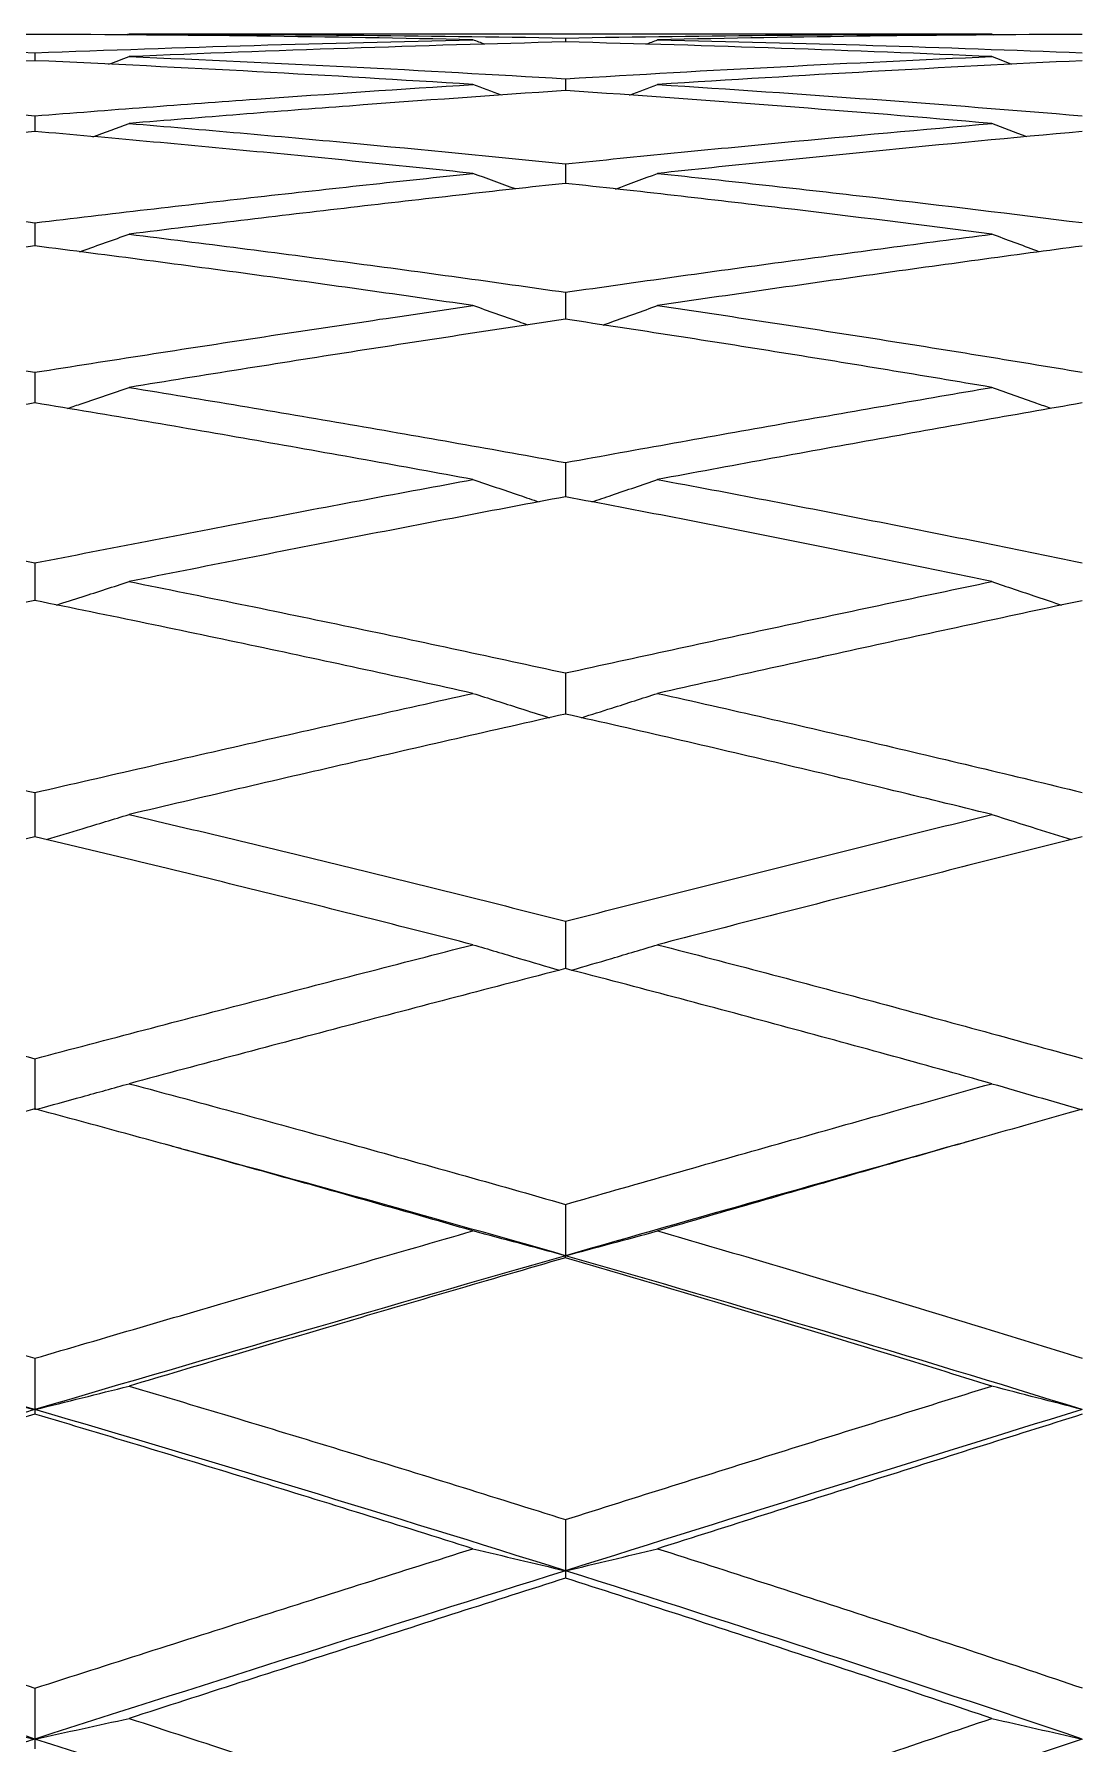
# Model space of a CAD drawing. Extents: x 6453 to 7582, y 0 to 827.
# Drawn here: x 6893.69 to 6898.16, y 672.47 to 679.8 of the extents above; entities that cross this region are included whole.
import ezdxf

# ---------------------------------------------------------------- set-up
doc = ezdxf.new("R2010")
doc.units = 0
doc.header["$LTSCALE"] = 30
doc.header["$MEASUREMENT"] = 0
doc.layers.add('1', color=7, linetype='CONTINUOUS')

msp = doc.modelspace()

# ---------------------------------------------------------------- linework, layer by layer
at = {"layer": '1', "color": 7, "linetype": 'Continuous', "lineweight": 18}
msp.add_line((6897.7934, 679.7955), (6894.099, 679.7955), dxfattribs=at)
for points, degree in [([(6893.6958, 679.7948), (6893.3756, 679.7936), (6892.7363, 679.7885), (6892.0991, 679.778), (6891.7811, 679.7715)], 3), ([(6891.7811, 679.7715), (6892.1081, 679.7648), (6892.7542, 679.7488), (6893.3846, 679.7275), (6893.6958, 679.7157)], 3), ([(6895.5718, 679.7715), (6895.2672, 679.778), (6894.6499, 679.7885), (6894.0165, 679.7936), (6893.6958, 679.7948)], 3), ([(6893.6958, 679.7157), (6894.0086, 679.7276), (6894.6341, 679.7489), (6895.2593, 679.7649), (6895.5718, 679.7715)], 3), ([(6894.099, 679.7955), (6894.0957, 679.7943), (6894.0924, 679.793), (6894.0891, 679.7918)], 3), ([(6894.099, 679.7955), (6894.4186, 679.7955), (6895.0496, 679.7927), (6895.6644, 679.7846), (6895.9678, 679.7792)], 3), ([(6895.9678, 679.7623), (6895.6568, 679.7545), (6895.0344, 679.7362), (6894.4109, 679.7127), (6894.099, 679.6996)], 3), ([(6895.6231, 679.752), (6895.606, 679.7585), (6895.5889, 679.765), (6895.5718, 679.7715)], 3), ([(6895.9678, 679.7792), (6896.2726, 679.7846), (6896.8818, 679.7927), (6897.4897, 679.7955), (6897.7934, 679.7955)], 3), ([(6895.9678, 679.7792), (6895.9678, 679.7736), (6895.9678, 679.768), (6895.9678, 679.7623)], 3), ([(6897.7934, 679.6996), (6897.4975, 679.7126), (6896.8973, 679.7361), (6896.2804, 679.7545), (6895.9678, 679.7623)], 3), ([(6896.3121, 679.7522), (6896.3289, 679.7586), (6896.3456, 679.7651), (6896.3624, 679.7715)], 3), ([(6898.1799, 679.7948), (6897.878, 679.7936), (6897.2732, 679.7885), (6896.6663, 679.778), (6896.3624, 679.7715)], 3), ([(6896.3624, 679.7715), (6896.6737, 679.7648), (6897.2879, 679.7488), (6897.8854, 679.7276), (6898.1799, 679.7158)], 3), ([(6897.8039, 679.7914), (6897.8004, 679.7928), (6897.7969, 679.7941), (6897.7934, 679.7955)], 3), ([(6893.6958, 679.6821), (6893.375, 679.6676), (6892.7351, 679.636), (6892.0985, 679.5995), (6891.7811, 679.5801)], 3), ([(6893.6958, 679.7157), (6893.6958, 679.7045), (6893.6958, 679.6933), (6893.6958, 679.6821)], 3), ([(6895.5718, 679.5801), (6895.2673, 679.5994), (6894.6501, 679.6359), (6894.0166, 679.6676), (6893.6958, 679.6821)], 3), ([(6894.0103, 679.6665), (6894.0399, 679.6775), (6894.0695, 679.6886), (6894.099, 679.6996)], 3), ([(6894.099, 679.6996), (6894.4185, 679.6863), (6895.0495, 679.657), (6895.6644, 679.6228), (6895.9678, 679.6046)], 3), ([(6895.9678, 679.6046), (6896.2772, 679.6232), (6896.8909, 679.6577), (6897.4942, 679.6866), (6897.7934, 679.6996)], 3), ([(6898.1799, 679.6819), (6897.8831, 679.6678), (6897.2833, 679.6366), (6896.6714, 679.5999), (6896.3624, 679.5801)], 3), ([(6897.8796, 679.6661), (6897.8508, 679.6773), (6897.8221, 679.6885), (6897.7934, 679.6996)], 3), ([(6895.9678, 679.6046), (6895.9678, 679.5877), (6895.9678, 679.5709), (6895.9678, 679.5541)], 3), ([(6891.7811, 679.5801), (6892.1081, 679.5601), (6892.7542, 679.5176), (6893.3845, 679.4705), (6893.6958, 679.4458)], 3), ([(6893.6958, 679.4458), (6894.0153, 679.4712), (6894.6475, 679.5188), (6895.266, 679.5606), (6895.5718, 679.5801)], 3), ([(6895.9678, 679.5541), (6895.6626, 679.5334), (6895.046, 679.4894), (6894.4167, 679.4395), (6894.099, 679.4131)], 3), ([(6895.6934, 679.5343), (6895.6528, 679.5495), (6895.6123, 679.5648), (6895.5718, 679.5801)], 3), ([(6897.7934, 679.4131), (6897.4975, 679.4388), (6896.8974, 679.4881), (6896.2805, 679.5329), (6895.9678, 679.5541)], 3), ([(6896.2416, 679.5343), (6896.282, 679.5495), (6896.3222, 679.5648), (6896.3624, 679.5801)], 3), ([(6896.3624, 679.5801), (6896.6737, 679.5601), (6897.2879, 679.5177), (6897.8854, 679.4707), (6898.1799, 679.4461)], 3), ([(6893.6958, 679.3789), (6893.3862, 679.3522), (6892.7574, 679.2956), (6892.1097, 679.2325), (6891.7811, 679.1992)], 3), ([(6893.6958, 679.4458), (6893.6958, 679.4235), (6893.6958, 679.4012), (6893.6958, 679.3789)], 3), ([(6895.5718, 679.1992), (6895.2673, 679.2313), (6894.6501, 679.2934), (6894.0166, 679.3512), (6893.6958, 679.3789)], 3), ([(6893.9443, 679.3564), (6893.996, 679.3752), (6894.0476, 679.3941), (6894.099, 679.4131)], 3), ([(6894.099, 679.4131), (6894.4185, 679.3865), (6895.0495, 679.3311), (6895.6643, 679.2712), (6895.9678, 679.2403)], 3), ([(6895.9678, 679.2403), (6896.2805, 679.2722), (6896.8975, 679.3329), (6897.4976, 679.3874), (6897.7934, 679.4131)], 3), ([(6898.1799, 679.3786), (6897.8854, 679.3518), (6897.288, 679.2951), (6896.6737, 679.2323), (6896.3624, 679.1992)], 3), ([(6897.9429, 679.356), (6897.893, 679.375), (6897.8431, 679.394), (6897.7934, 679.4131)], 3), ([(6895.9678, 679.2403), (6895.9678, 679.2124), (6895.9678, 679.1846), (6895.9678, 679.1567)], 3), ([(6891.7811, 679.1992), (6892.1081, 679.1661), (6892.7541, 679.0977), (6893.3845, 679.0252), (6893.6958, 678.988)], 3), ([(6893.6958, 678.988), (6894.0192, 679.0267), (6894.6552, 679.1005), (6895.2699, 679.1674), (6895.5718, 679.1992)], 3), ([(6895.9678, 679.1567), (6895.6665, 679.1238), (6895.0538, 679.0547), (6894.4207, 678.9787), (6894.099, 678.939)], 3), ([(6895.7531, 679.1325), (6895.6925, 679.1547), (6895.6321, 679.1769), (6895.5718, 679.1992)], 3), ([(6897.7934, 678.939), (6897.4975, 678.9772), (6896.8974, 679.0519), (6896.2805, 679.1225), (6895.9678, 679.1567)], 3), ([(6896.1816, 679.1324), (6896.242, 679.1546), (6896.3023, 679.1769), (6896.3624, 679.1992)], 3), ([(6896.3624, 679.1992), (6896.6737, 679.1662), (6897.2878, 679.0979), (6897.8853, 679.0255), (6898.1799, 678.9884)], 3), ([(6894.099, 678.939), (6894.4185, 678.8995), (6895.0495, 678.8185), (6895.6643, 678.7337), (6895.9678, 678.6903)], 3), ([(6895.9678, 678.6903), (6896.2803, 678.735), (6896.8971, 678.8211), (6897.4974, 678.9007), (6897.7934, 678.939)], 3), ([(6893.6958, 678.8886), (6893.3856, 678.8493), (6892.7563, 678.7676), (6892.1091, 678.6791), (6891.7811, 678.6332)], 3), ([(6895.5718, 678.6332), (6895.2673, 678.6776), (6894.65, 678.7646), (6894.0166, 678.8479), (6893.6958, 678.8886)], 3), ([(6898.1799, 678.8882), (6897.8851, 678.8488), (6897.2874, 678.767), (6896.6734, 678.6789), (6896.3624, 678.6332)], 3), ([(6891.7811, 678.6332), (6892.1081, 678.5873), (6892.7542, 678.4938), (6893.3845, 678.3967), (6893.6958, 678.3473)], 3), ([(6893.6958, 678.3473), (6894.0184, 678.3985), (6894.6537, 678.4973), (6895.2691, 678.589), (6895.5718, 678.6332)], 3), ([(6895.9678, 678.5746), (6895.667, 678.5296), (6895.0549, 678.4359), (6894.4212, 678.335), (6894.099, 678.2826)], 3), ([(6897.7934, 678.2826), (6897.4975, 678.3329), (6896.8974, 678.432), (6896.2805, 678.5277), (6895.9678, 678.5746)], 3), ([(6896.3624, 678.6332), (6896.6737, 678.5874), (6897.2879, 678.494), (6897.8854, 678.3971), (6898.1799, 678.3478)], 3), ([(6894.099, 678.2826), (6894.4185, 678.2306), (6895.0495, 678.1249), (6895.6644, 678.016), (6895.9678, 677.9608)], 3), ([(6895.9678, 677.9608), (6896.2804, 678.0177), (6896.8972, 678.1283), (6897.4974, 678.2322), (6897.7934, 678.2826)], 3), ([(6893.6958, 678.2164), (6893.3858, 678.1652), (6892.7568, 678.0593), (6892.1094, 677.9464), (6891.7811, 677.8881)], 3), ([(6895.5718, 677.8881), (6895.2673, 677.9444), (6894.6501, 678.0555), (6894.0166, 678.1634), (6893.6958, 678.2164)], 3), ([(6898.1799, 678.2159), (6897.8852, 678.1645), (6897.2876, 678.0586), (6896.6735, 677.9461), (6896.3624, 677.8881)], 3), ([(6891.7811, 677.8881), (6892.1081, 677.8301), (6892.7542, 677.7124), (6893.3846, 677.5917), (6893.6958, 677.5308)], 3), ([(6893.6958, 677.5308), (6894.0184, 677.594), (6894.6536, 677.7168), (6895.269, 677.8322), (6895.5718, 677.8881)], 3), ([(6896.3624, 677.8881), (6896.6737, 677.8302), (6897.2879, 677.7126), (6897.8854, 677.5922), (6898.1799, 677.5314)], 3), ([(6895.9678, 677.8142), (6895.6657, 677.7572), (6895.0521, 677.6397), (6894.4198, 677.5151), (6894.099, 677.451)], 3), ([(6897.7934, 677.451), (6897.4975, 677.5128), (6896.8974, 677.6354), (6896.2805, 677.7551), (6895.9678, 677.8142)], 3), ([(6894.099, 677.451), (6894.4186, 677.3871), (6895.0496, 677.2579), (6895.6644, 677.126), (6895.9678, 677.0596)], 3), ([(6895.9678, 677.0596), (6896.2725, 677.1265), (6896.8816, 677.2586), (6897.4896, 677.3874), (6897.7934, 677.451)], 3), ([(6893.6958, 677.3699), (6893.3848, 677.307), (6892.7546, 677.1778), (6892.1083, 677.0419), (6891.7811, 676.9722)], 3), ([(6895.5718, 676.9722), (6895.2673, 677.0397), (6894.6501, 677.1736), (6894.0166, 677.3049), (6893.6958, 677.3699)], 3), ([(6898.1799, 677.3692), (6897.8778, 677.3048), (6897.2726, 677.1741), (6896.666, 677.0401), (6896.3624, 676.9722)], 3), ([(6891.7811, 676.9722), (6892.108, 676.9026), (6892.754, 676.7621), (6893.3845, 676.6192), (6893.6958, 676.5473)], 3), ([(6893.6958, 676.5473), (6894.0088, 676.6197), (6894.6346, 676.763), (6895.2595, 676.903), (6895.5718, 676.9722)], 3), ([(6896.3624, 676.9722), (6896.6737, 676.9027), (6897.288, 676.7624), (6897.8854, 676.6198), (6898.1799, 676.548)], 3), ([(6895.9678, 676.8837), (6895.6566, 676.8135), (6895.0339, 676.6716), (6894.4107, 676.5266), (6894.099, 676.4533)], 3), ([(6897.7934, 676.4533), (6897.4975, 676.5261), (6896.8974, 676.6707), (6896.2804, 676.8131), (6895.9678, 676.8837)], 3), ([(6894.099, 676.4533), (6894.4185, 676.3782), (6895.0494, 676.2269), (6895.6643, 676.0737), (6895.9678, 675.9966)], 3), ([(6895.9678, 675.9966), (6896.2725, 676.0741), (6896.8815, 676.2278), (6897.4896, 676.3786), (6897.7934, 676.4533)], 3), ([(6893.6958, 676.3581), (6893.3763, 676.2824), (6892.7376, 676.1296), (6892.0998, 675.974), (6891.7811, 675.8956)], 3), ([(6895.5718, 675.8956), (6895.2673, 675.9735), (6894.6501, 676.1287), (6894.0166, 676.282), (6893.6958, 676.3581)], 3), ([(6898.1799, 676.3574), (6897.8758, 676.2814), (6897.2688, 676.1283), (6896.6641, 675.9734), (6896.3624, 675.8956)], 3), ([(6891.7811, 675.8956), (6892.1081, 675.8151), (6892.7541, 675.6532), (6893.3845, 675.4897), (6893.6958, 675.4076)], 3), ([(6893.6958, 675.4076), (6894.0087, 675.4903), (6894.6343, 675.6542), (6895.2594, 675.8156), (6895.5718, 675.8956)], 3), ([(6896.3624, 675.8956), (6896.6737, 675.8152), (6897.2878, 675.6536), (6897.8853, 675.4904), (6898.1799, 675.4085)], 3), ([(6895.9678, 675.7934), (6895.6549, 675.7121), (6895.0305, 675.5486), (6894.409, 675.3835), (6894.099, 675.3005)], 3), ([(6897.7934, 675.3005), (6897.4975, 675.3834), (6896.8974, 675.5484), (6896.2804, 675.712), (6895.9678, 675.7934)], 3), ([(6893.6958, 675.4076), (6893.6958, 675.3712), (6893.6958, 675.2984), (6893.6958, 675.2255), (6893.6958, 675.1891)], 3), ([(6894.099, 675.3005), (6894.4185, 675.2151), (6895.0494, 675.0433), (6895.6643, 674.8703), (6895.9678, 674.7835)], 3), ([(6895.9678, 674.7835), (6896.2528, 674.8651), (6896.8421, 675.0331), (6897.4699, 675.21), (6897.7934, 675.3005)], 3), ([(6897.7934, 675.3005), (6897.8575, 675.2819), (6897.986, 675.2447), (6898.1152, 675.2076), (6898.18, 675.189)], 3), ([(6893.6958, 675.1923), (6893.3749, 675.106), (6892.7349, 674.9325), (6892.0985, 674.7576), (6891.7811, 674.6699)], 3), ([(6895.5718, 674.6699), (6895.2674, 674.7575), (6894.6503, 674.9322), (6894.0167, 675.1059), (6893.6958, 675.1923)], 3), ([(6898.1799, 675.1915), (6897.8573, 675.0999), (6897.2315, 674.9212), (6896.6455, 674.752), (6896.3624, 674.6699)], 3), ([(6897.7332, 675.0643), (6897.6398, 675.0379)], 1), ([(6894.3506, 675.014), (6894.2548, 675.0402)], 1), ([(6895.9678, 674.5638), (6895.4334, 674.7168), (6894.894, 674.867), (6894.3499, 675.0142)], 3), ([(6897.6403, 675.0381), (6897.0887, 674.8832), (6896.5311, 674.7251), (6895.9678, 674.5638)], 3), ([(6895.9678, 674.7835), (6895.9678, 674.7469), (6895.9678, 674.6737), (6895.9678, 674.6004), (6895.9678, 674.5638)], 3), ([(6891.7811, 674.6699), (6892.0995, 674.5818), (6892.737, 674.4029), (6893.3759, 674.2182), (6893.6958, 674.1244)], 3), ([(6893.6958, 674.1244), (6893.9923, 674.2115), (6894.6015, 674.3896), (6895.243, 674.5753), (6895.5718, 674.6699)], 3), ([(6895.9678, 674.5638), (6895.9014, 674.5814), (6895.7691, 674.6167), (6895.6375, 674.6521), (6895.5718, 674.6699)], 3), ([(6895.9678, 674.5638), (6896.034, 674.5814), (6896.166, 674.6166), (6896.2971, 674.6521), (6896.3624, 674.6699)], 3), ([(6896.3624, 674.6699), (6896.6736, 674.5796), (6897.2877, 674.3985), (6897.8853, 674.2165), (6898.1799, 674.1253)], 3), ([(6895.9678, 674.5638), (6895.2201, 674.3497), (6894.4624, 674.13), (6893.6958, 673.9049)], 3), ([(6895.9678, 674.5552), (6895.6354, 674.4584), (6894.9915, 674.2697), (6894.3895, 674.0916), (6894.099, 674.0053)], 3), ([(6898.18, 673.9049), (6897.4532, 674.1299), (6896.7155, 674.3497), (6895.9678, 674.5638)], 3), ([(6895.9678, 674.5552), (6895.9678, 674.5567), (6895.9678, 674.5596), (6895.9678, 674.5624), (6895.9678, 674.5638)], 3), ([(6897.7934, 674.0053), (6897.4976, 674.0972), (6896.8977, 674.2809), (6896.2806, 674.4639), (6895.9678, 674.5552)], 3), ([(6893.6958, 674.1244), (6893.6958, 674.0878), (6893.6958, 674.0146), (6893.6958, 673.9415), (6893.6958, 673.9049)], 3), ([(6893.2914, 674.0053), (6893.3584, 673.9885), (6893.4929, 673.955), (6893.628, 673.9216), (6893.6958, 673.9049)], 3), ([(6893.6958, 673.9049), (6893.7635, 673.9216), (6893.8983, 673.9549), (6894.0322, 673.9885), (6894.099, 674.0053)], 3), ([(6894.099, 674.0053), (6894.4097, 673.913), (6895.032, 673.7254), (6895.6556, 673.5319), (6895.9678, 673.4336)], 3), ([(6895.9678, 673.4336), (6896.273, 673.5299), (6896.8825, 673.7214), (6897.4901, 673.911), (6897.7934, 674.0053)], 3), ([(6898.18, 673.9049), (6898.1152, 673.9216), (6897.986, 673.955), (6897.8575, 673.9885), (6897.7934, 674.0053)], 3), ([(6893.6958, 673.8852), (6893.3846, 673.7924), (6892.7543, 673.6035), (6892.1082, 673.408), (6891.7811, 673.3086)], 3), ([(6895.9678, 673.2142), (6895.2201, 673.4495), (6894.4624, 673.6799), (6893.6958, 673.9049)], 3), ([(6893.6958, 673.9049), (6893.6958, 673.9017), (6893.6958, 673.8952), (6893.6958, 673.8886), (6893.6958, 673.8852)], 3), ([(6895.5718, 673.3086), (6895.2584, 673.4077), (6894.6323, 673.6029), (6894.0077, 673.7921), (6893.6958, 673.8852)], 3), ([(6898.18, 673.9049), (6897.4532, 673.6799), (6896.7155, 673.4495), (6895.9678, 673.2142)], 3), ([(6898.1799, 673.8843), (6897.8792, 673.7897), (6897.2755, 673.5991), (6896.6675, 673.4059), (6896.3624, 673.3086)], 3), ([(6895.9678, 673.4336), (6895.9678, 673.3971), (6895.9678, 673.3239), (6895.9678, 673.2508), (6895.9678, 673.2142)], 3), ([(6891.7811, 673.3086), (6892.108, 673.2093), (6892.754, 673.0103), (6893.3844, 672.8111), (6893.6958, 672.7115)], 3), ([(6893.6958, 672.7115), (6894.0155, 672.8139), (6894.648, 673.0158), (6895.2662, 673.212), (6895.5718, 673.3086)], 3), ([(6895.5718, 673.3086), (6895.6375, 673.2928), (6895.7691, 673.2613), (6895.9014, 673.2299), (6895.9678, 673.2142)], 3), ([(6895.9678, 673.2142), (6896.034, 673.2298), (6896.166, 673.2612), (6896.2971, 673.2928), (6896.3624, 673.3086)], 3), ([(6896.3624, 673.3086), (6896.6656, 673.212), (6897.2717, 673.016), (6897.8773, 672.8146), (6898.1799, 672.7125)], 3), ([(6895.9678, 673.2142), (6895.2201, 672.9789), (6894.4624, 672.7386), (6893.6958, 672.4936)], 3), ([(6895.9678, 673.1827), (6895.663, 673.0853), (6895.0468, 672.8877), (6894.4172, 672.6847), (6894.099, 672.5818)], 3), ([(6898.18, 672.4936), (6897.4532, 672.7385), (6896.7155, 672.9789), (6895.9678, 673.2142)], 3), ([(6895.9678, 673.2142), (6895.9678, 673.209), (6895.9678, 673.1985), (6895.9678, 673.188), (6895.9678, 673.1827)], 3), ([(6897.7934, 672.5818), (6897.4892, 672.6847), (6896.8808, 672.8877), (6896.2721, 673.0852), (6895.9678, 673.1827)], 3), ([(6893.6958, 672.7115), (6893.6958, 672.6751), (6893.6958, 672.6025), (6893.6958, 672.5299), (6893.6958, 672.4936)], 3), ([(6893.2914, 672.5818), (6893.3584, 672.567), (6893.4929, 672.5375), (6893.628, 672.5082), (6893.6958, 672.4936)], 3), ([(6893.6958, 672.4936), (6893.7635, 672.5082), (6893.8983, 672.5375), (6894.0322, 672.567), (6894.099, 672.5818)], 3), ([(6894.099, 672.5818), (6894.4186, 672.4784), (6895.0496, 672.2716), (6895.6644, 672.0649), (6895.9678, 671.9617)], 3), ([(6895.9678, 671.9617), (6896.2726, 672.0656), (6896.8817, 672.2728), (6897.4897, 672.479), (6897.7934, 672.5818)], 3), ([(6897.7934, 672.5818), (6897.8575, 672.567), (6897.986, 672.5375), (6898.1152, 672.5082), (6898.18, 672.4936)], 3), ([(6895.9678, 671.745), (6895.2201, 671.9989), (6894.4624, 672.2486), (6893.6958, 672.4936)], 3), ([(6893.6958, 672.4936), (6893.6958, 672.4866), (6893.6958, 672.4725), (6893.6958, 672.4583), (6893.6958, 672.4512)], 3), ([(6898.18, 672.4936), (6897.4532, 672.2486), (6896.7155, 671.9989), (6895.9678, 671.745)], 3)]:
    msp.add_open_spline(points, degree=degree, dxfattribs=at)
for points, knots in [([(6893.6958, 678.988), (6893.6958, 678.9561), (6893.6958, 678.9229), (6893.6958, 678.8898), (6893.6958, 678.8886)], [0, 0, 0, 0, 0.963567, 1, 1, 1, 1]), ([(6893.8869, 678.8635), (6893.8906, 678.8648), (6893.9616, 678.8899), (6894.0322, 678.9151), (6894.099, 678.939)], [0, 0, 0, 0, 0.052387, 1, 1, 1, 1]), ([(6897.9977, 678.8633), (6897.9938, 678.8647), (6897.9256, 678.8899), (6897.8575, 678.9151), (6897.7934, 678.939)], [0, 0, 0, 0, 0.056272, 1, 1, 1, 1]), ([(6895.9678, 678.6903), (6895.9678, 678.6575), (6895.9678, 678.6189), (6895.9678, 678.5803), (6895.9678, 678.5746)], [0, 0, 0, 0, 0.851854, 1, 1, 1, 1]), ([(6895.8063, 678.5499), (6895.794, 678.5543), (6895.7156, 678.582), (6895.6375, 678.6097), (6895.5718, 678.6332)], [0, 0, 0, 0, 0.157585, 1, 1, 1, 1]), ([(6896.1285, 678.5497), (6896.1409, 678.5541), (6896.2191, 678.5818), (6896.2971, 678.6097), (6896.3624, 678.6332)], [0, 0, 0, 0, 0.158825, 1, 1, 1, 1]), ([(6893.6958, 678.3473), (6893.6958, 678.3137), (6893.6958, 678.2701), (6893.6958, 678.2264), (6893.6958, 678.2164)], [0, 0, 0, 0, 0.770844, 1, 1, 1, 1]), ([(6893.8356, 678.1926), (6893.8564, 678.1997), (6893.9445, 678.2296), (6894.0322, 678.2596), (6894.099, 678.2826)], [0, 0, 0, 0, 0.236514, 1, 1, 1, 1]), ([(6898.0471, 678.1923), (6898.0268, 678.1995), (6897.942, 678.2295), (6897.8575, 678.2596), (6897.7934, 678.2826)], [0, 0, 0, 0, 0.239453, 1, 1, 1, 1]), ([(6895.9678, 677.9608), (6895.9678, 677.9264), (6895.9678, 677.8775), (6895.9678, 677.8286), (6895.9678, 677.8142)], [0, 0, 0, 0, 0.703514, 1, 1, 1, 1]), ([(6895.5718, 677.8881), (6895.6375, 677.8658), (6895.7316, 677.8338), (6895.8261, 677.802), (6895.8546, 677.7924)], [0, 0, 0, 0, 0.699057, 1, 1, 1, 1]), ([(6896.0804, 677.7923), (6896.1089, 677.8019), (6896.2032, 677.8337), (6896.2971, 677.8657), (6896.3624, 677.8881)], [0, 0, 0, 0, 0.301538, 1, 1, 1, 1]), ([(6893.6958, 677.5308), (6893.6958, 677.4958), (6893.6958, 677.4422), (6893.6958, 677.3886), (6893.6958, 677.3699)], [0, 0, 0, 0, 0.651703, 1, 1, 1, 1]), ([(6893.7885, 677.3506), (6893.8251, 677.3623), (6893.9289, 677.3957), (6894.0322, 677.4292), (6894.099, 677.451)], [0, 0, 0, 0, 0.351741, 1, 1, 1, 1]), ([(6897.7934, 677.451), (6897.8575, 677.4292), (6897.957, 677.3956), (6898.0569, 677.3621), (6898.0924, 677.3503)], [0, 0, 0, 0, 0.645695, 1, 1, 1, 1]), ([(6895.9678, 677.0596), (6895.9678, 677.0241), (6895.9678, 676.9654), (6895.9678, 676.9068), (6895.9678, 676.8837)], [0, 0, 0, 0, 0.605864, 1, 1, 1, 1]), ([(6895.5718, 676.9722), (6895.6375, 676.9512), (6895.7464, 676.9164), (6895.8559, 676.8817), (6895.8993, 676.868)], [0, 0, 0, 0, 0.604001, 1, 1, 1, 1]), ([(6896.0359, 676.8679), (6896.0793, 676.8816), (6896.1885, 676.9163), (6896.2971, 676.9511), (6896.3624, 676.9722)], [0, 0, 0, 0, 0.396374, 1, 1, 1, 1]), ([(6893.6958, 676.5473), (6893.6958, 676.5114), (6893.6958, 676.4484), (6893.6958, 676.3853), (6893.6958, 676.3581)], [0, 0, 0, 0, 0.569233, 1, 1, 1, 1]), ([(6893.7443, 676.3464), (6893.7957, 676.3617), (6893.9143, 676.3972), (6894.0322, 676.433), (6894.099, 676.4533)], [0, 0, 0, 0, 0.43212, 1, 1, 1, 1]), ([(6897.7934, 676.4533), (6897.8575, 676.433), (6897.9711, 676.3972), (6898.0852, 676.3615), (6898.1348, 676.346)], [0, 0, 0, 0, 0.565721, 1, 1, 1, 1]), ([(6895.9678, 675.9966), (6895.9678, 675.9603), (6895.9678, 675.8926), (6895.9678, 675.8248), (6895.9678, 675.7934)], [0, 0, 0, 0, 0.535405, 1, 1, 1, 1]), ([(6895.5718, 675.8956), (6895.6375, 675.8761), (6895.7605, 675.8397), (6895.8842, 675.8034), (6895.9418, 675.7865)], [0, 0, 0, 0, 0.534912, 1, 1, 1, 1]), ([(6895.9936, 675.7865), (6896.0511, 675.8033), (6896.1745, 675.8396), (6896.2971, 675.876), (6896.3624, 675.8956)], [0, 0, 0, 0, 0.46525, 1, 1, 1, 1]), ([(6893.7018, 675.1907), (6893.7674, 675.2086), (6893.9003, 675.2451), (6894.0322, 675.2819), (6894.099, 675.3005)], [0, 0, 0, 0, 0.49253, 1, 1, 1, 1]), ([(6893.6958, 673.9049), (6893.6113, 673.9297), (6892.8437, 674.1542), (6892.0672, 674.3733), (6891.3702, 674.5638)], [0, 0, 0, 0, 0.110293, 1, 1, 1, 1]), ([(6893.6958, 673.9049), (6893.6113, 673.8801), (6892.8437, 673.6545), (6892.0672, 673.4236), (6891.3702, 673.2142)], [0, 0, 0, 0, 0.110293, 1, 1, 1, 1]), ([(6893.6958, 672.4936), (6893.6113, 672.5206), (6892.8437, 672.7651), (6892.0672, 673.0048), (6891.3702, 673.2142)], [0, 0, 0, 0, 0.110293, 1, 1, 1, 1]), ([(6893.6958, 672.4936), (6893.6113, 672.4666), (6892.8437, 672.2211), (6892.0672, 671.9709), (6891.3702, 671.745)], [0, 0, 0, 0, 0.110293, 1, 1, 1, 1])]:
    msp.add_open_spline(points, degree=3, knots=knots, dxfattribs=at)

doc.saveas('drawing.dxf')
